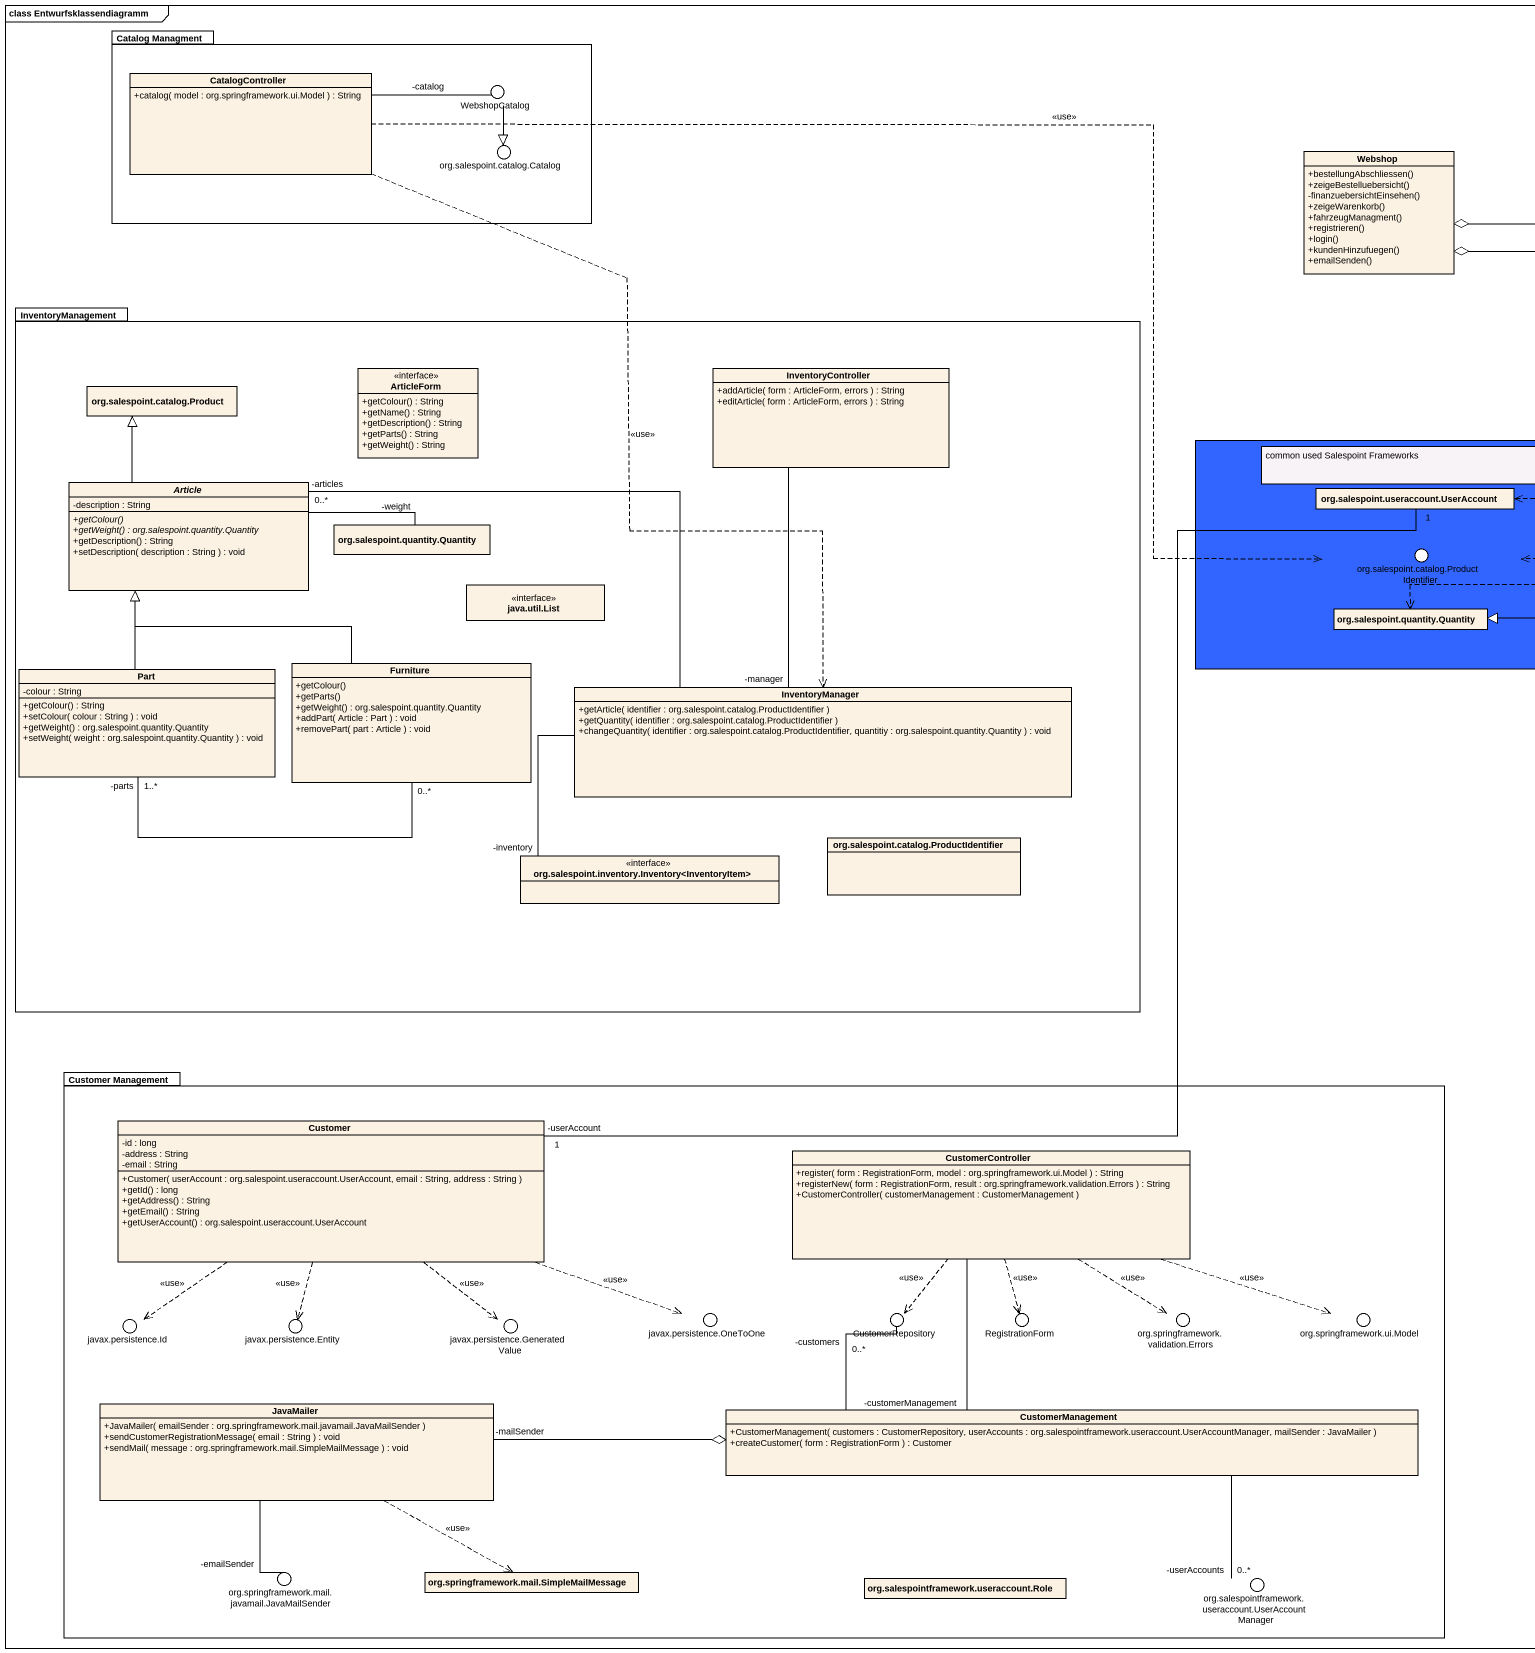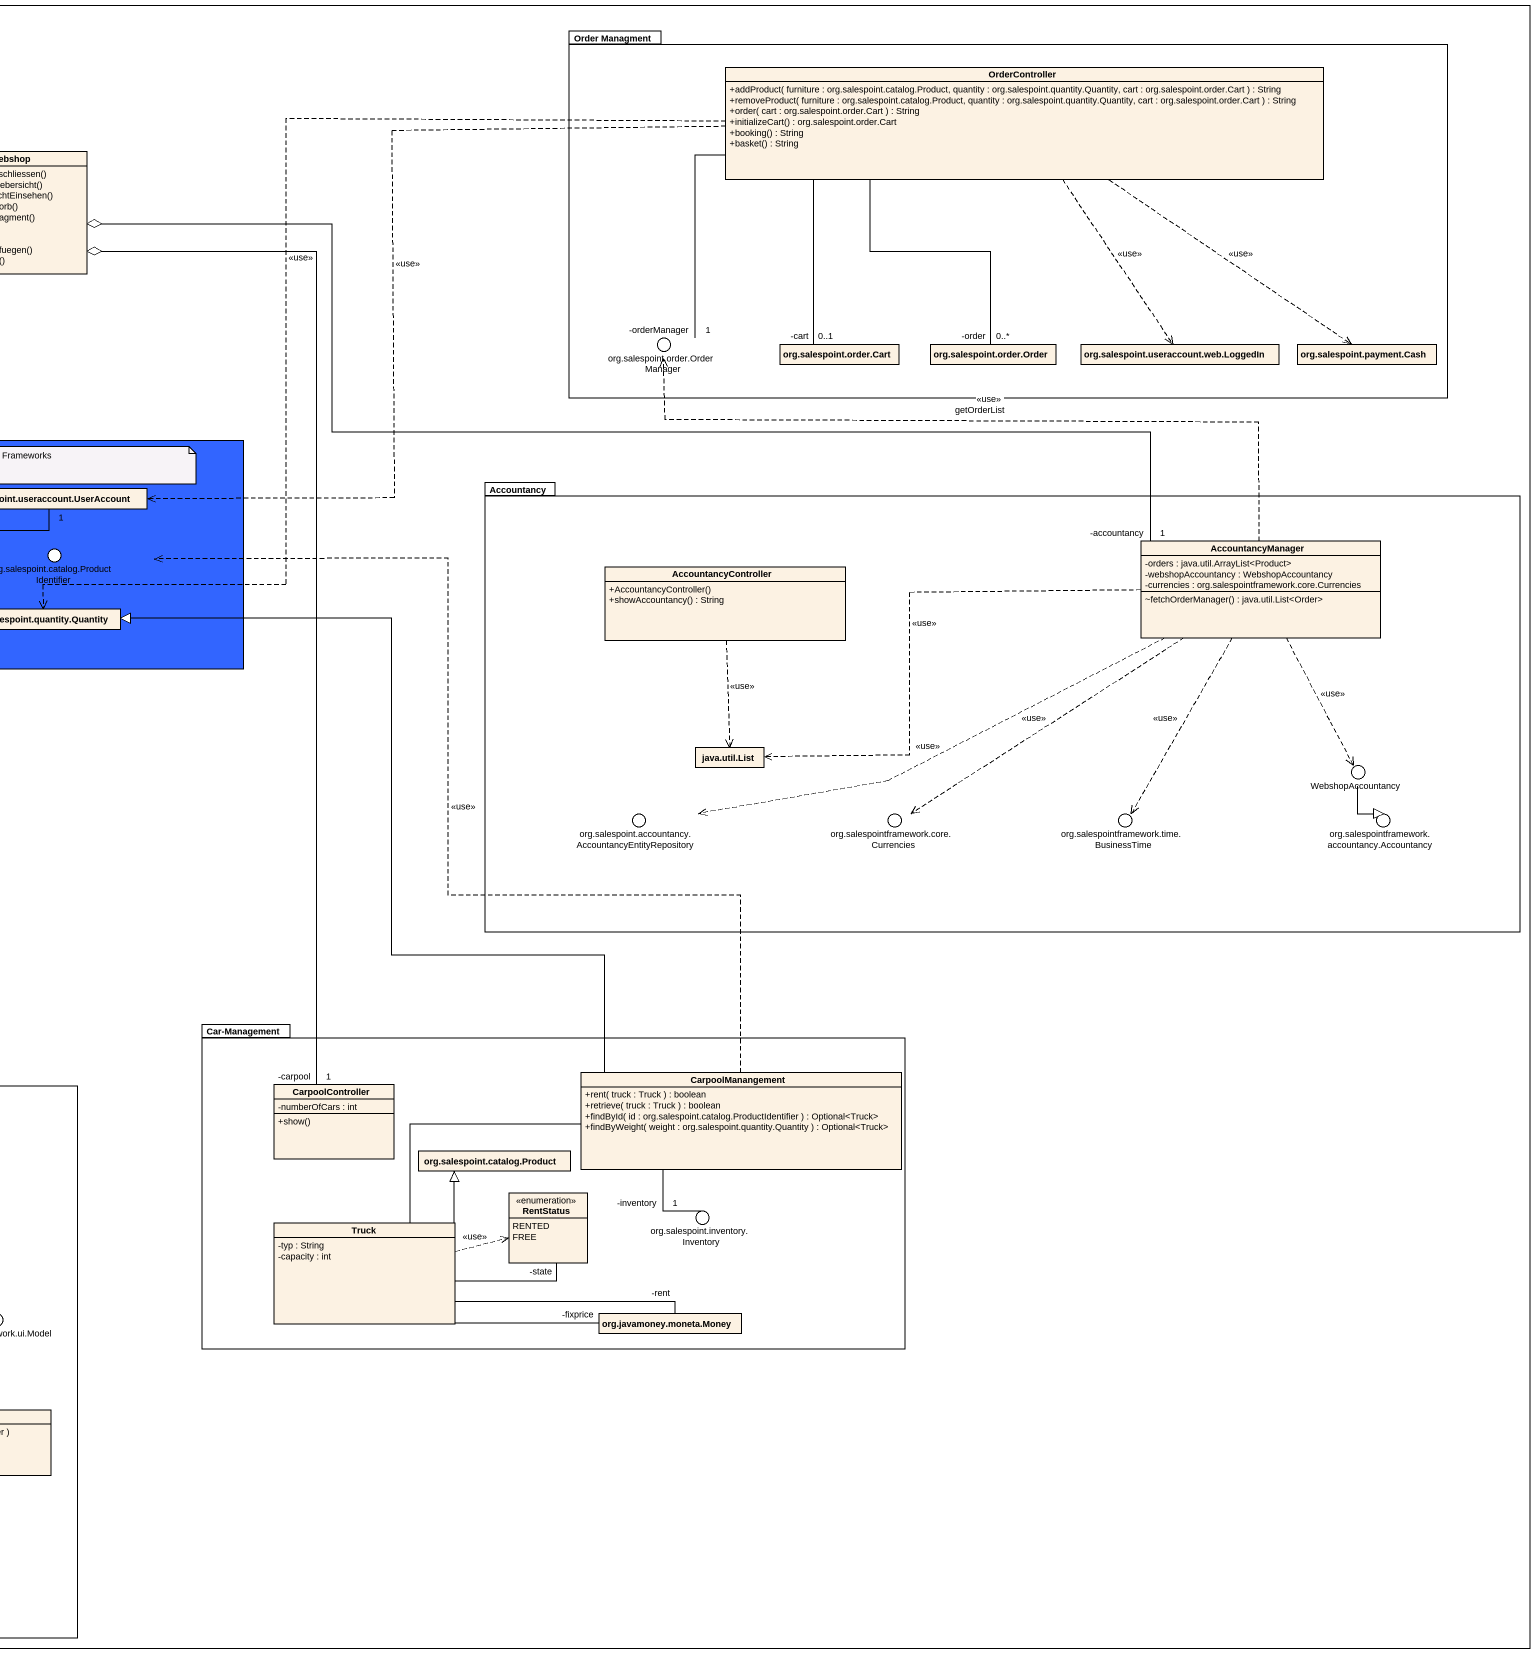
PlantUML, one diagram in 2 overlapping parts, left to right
@startuml
mainframe class Entwurfsklassendiagramm
allowmixing
hide circle
hide empty members
skinparam classAttributeIconSize 0
package "Catalog Managment" as Catalog_Managment {
  class CatalogController {
    +catalog( model : org.springframework.ui.Model ) : String
  }
}
package "Order Managment" as Order_Managment {
  class OrderController {
    +addProduct( furniture : org.salespoint.catalog.Product, quantity : org.salespoint.quantity.Quantity, cart : org.salespoint.order.Cart ) : String
    +removeProduct( furniture : org.salespoint.catalog.Product, quantity : org.salespoint.quantity.Quantity, cart : org.salespoint.order.Cart ) : String
    +order( cart : org.salespoint.order.Cart ) : String
    +initializeCart() : org.salespoint.order.Cart
    +booking() : String
    +basket() : String
  }
  class "org.salespoint.order.Cart" as org_salespoint_order_Cart
  class "org.salespoint.order.Order" as org_salespoint_order_Order
  class "org.salespoint.useraccount.web.LoggedIn" as org_salespoint_useraccount
  class "org.salespoint.payment.Cash" as org_salespoint_payment_Cash
}
() WebshopCatalog
() "org.salespoint.catalog.Catalog" as org_salespoint_catalog
class Webshop {
  +bestellungAbschliessen()
  +zeigeBestelluebersicht()
  -finanzuebersichtEinsehen()
  +zeigeWarenkorb()
  +fahrzeugManagment()
  +registrieren()
  +login()
  +kundenHinzufuegen()
  +emailSenden()
}
package InventoryManagement {
  class "org.salespoint.catalog.Product" as org_salespoint_catalog_2
  interface ArticleForm {
    +getColour() : String
    +getName() : String
    +getDescription() : String
    +getParts() : String
    +getWeight() : String
  }
  class InventoryController {
    +addArticle( form : ArticleForm, errors ) : String
    +editArticle( form : ArticleForm, errors ) : String
  }
  abstract class Article {
    -description : String
    {abstract} +getColour()
    {abstract} +getWeight() : org.salespoint.quantity.Quantity
    +getDescription() : String
    +setDescription( description : String ) : void
  }
  class "org.salespoint.quantity.Quantity" as org_salespoint_quantity
  interface "java.util.List" as java_util_List
  class Furniture {
    +getColour()
    +getParts()
    +getWeight() : org.salespoint.quantity.Quantity
    +addPart( Article : Part ) : void
    +removePart( part : Article ) : void
  }
  class Part {
    -colour : String
    +getColour() : String
    +setColour( colour : String ) : void
    +getWeight() : org.salespoint.quantity.Quantity
    +setWeight( weight : org.salespoint.quantity.Quantity ) : void
  }
  class InventoryManager {
    +getArticle( identifier : org.salespoint.catalog.ProductIdentifier )
    +getQuantity( identifier : org.salespoint.catalog.ProductIdentifier )
    +changeQuantity( identifier : org.salespoint.catalog.ProductIdentifier, quantitiy : org.salespoint.quantity.Quantity ) : void
  }
  interface "org.salespoint.inventory.Inventory<InventoryItem>" as org_salespoint_inventory
  class "org.salespoint.catalog.ProductIdentifier" as org_salespoint_catalog_4
}
() "org.salespoint.order.OrderManager" as org_salespoint_order
rectangle " " as rectangle1 #3265FF {
  class "org.salespoint.useraccount.UserAccount" as org_salespoint_useraccount_2
  class "org.salespoint.quantity.Quantity" as org_salespoint_quantity_2
}
package Accountancy {
  class AccountancyManager {
    -orders : java.util.ArrayList<Product>
    -webshopAccountancy : WebshopAccountancy
    -currencies : org.salespointframework.core.Currencies
    ~fetchOrderManager() : java.util.List<Order>
  }
  class AccountancyController {
    +AccountancyController()
    +showAccountancy() : String
  }
  class "java.util.List" as java_util_List_2
}
() "org.salespoint.catalog.ProductIdentifier" as org_salespoint_catalog_3
() WebshopAccountancy
() "org.salespoint.accountancy.AccountancyEntityRepository" as org_salespoint_accountancy
() "org.salespointframework.core.Currencies" as org_salespointframework
() "org.salespointframework.time.BusinessTime" as org_salespointframework_2
() "org.salespointframework.accountancy.Accountancy" as org_salespointframework_3
package "Car-Management" as Car_Management {
  class CarpoolController {
    -numberOfCars : int
    +show()
  }
  class CarpoolManangement {
    +rent( truck : Truck ) : boolean
    +retrieve( truck : Truck ) : boolean
    +findById( id : org.salespoint.catalog.ProductIdentifier ) : Optional<Truck>
    +findByWeight( weight : org.salespoint.quantity.Quantity ) : Optional<Truck>
  }
  class "org.salespoint.catalog.Product" as org_salespoint_catalog_5
  enum RentStatus {
    RENTED
    FREE
  }
  class Truck {
    -typ : String
    -capacity : int
  }
  class "org.javamoney.moneta.Money" as org_javamoney_moneta_Money
}
package "Customer Management" as Customer_Management {
  class Customer {
    -id : long
    -address : String
    -email : String
    +Customer( userAccount : org.salespoint.useraccount.UserAccount, email : String, address : String )
    +getId() : long
    +getAddress() : String
    +getEmail() : String
    +getUserAccount() : org.salespoint.useraccount.UserAccount
  }
  class CustomerController {
    +register( form : RegistrationForm, model : org.springframework.ui.Model ) : String
    +registerNew( form : RegistrationForm, result : org.springframework.validation.Errors ) : String
    +CustomerController( customerManagement : CustomerManagement )
  }
  class JavaMailer {
    +JavaMailer( emailSender : org.springframework.mail.javamail.JavaMailSender )
    +sendCustomerRegistrationMessage( email : String ) : void
    +sendMail( message : org.springframework.mail.SimpleMailMessage ) : void
  }
  class CustomerManagement {
    +CustomerManagement( customers : CustomerRepository, userAccounts : org.salespointframework.useraccount.UserAccountManager, mailSender : JavaMailer )
    +createCustomer( form : RegistrationForm ) : Customer
  }
  class "org.springframework.mail.SimpleMailMessage" as org_springframework_mail_2
  class "org.salespointframework.useraccount.Role" as org_salespointframework_4
}
() "org.salespoint.inventory.Inventory" as org_salespoint_inventory_2
() "javax.persistence.Id" as javax_persistence_Id
() "javax.persistence.Entity" as javax_persistence_Entity
() "javax.persistence.GeneratedValue" as javax_persistence
() "javax.persistence.OneToOne" as javax_persistence_OneToOne
() CustomerRepository
() RegistrationForm
() "org.springframework.validation.Errors" as org_springframework
() "org.springframework.ui.Model" as org_springframework_ui_Model
() "org.springframework.mail.javamail.JavaMailSender" as org_springframework_mail
() "org.salespointframework.useraccount.UserAccountManager" as org_salespointframework_5
Catalog_Managment -right- WebshopCatalog
Catalog_Managment -right- org_salespoint_catalog
Order_Managment -left- org_salespoint_order
rectangle1 -right- org_salespoint_catalog_3
Accountancy -right- WebshopAccountancy
Accountancy -left- org_salespoint_accountancy
Accountancy -- org_salespointframework
Accountancy -- org_salespointframework_2
Accountancy -right- org_salespointframework_3
Car_Management -right- org_salespoint_inventory_2
Customer_Management -left- javax_persistence_Id
Customer_Management -left- javax_persistence_Entity
Customer_Management -left- javax_persistence
Customer_Management -up- javax_persistence_OneToOne
Customer_Management -right- CustomerRepository
Customer_Management -right- RegistrationForm
Customer_Management -right- org_springframework
Customer_Management -right- org_springframework_ui_Model
Customer_Management -left- org_springframework_mail
Customer_Management -right- org_salespointframework_5
CatalogController -right- "-catalog" WebshopCatalog
CatalogController .right.> org_salespoint_catalog_3 : <<use>>
CatalogController ..> InventoryManager : <<use>>
WebshopCatalog --|> org_salespoint_catalog
OrderController -- "-cart\n0..1" org_salespoint_order_Cart
OrderController -- "-order\n0..*" org_salespoint_order_Order
OrderController ..> org_salespoint_useraccount : <<use>>
OrderController ..> org_salespoint_payment_Cash : <<use>>
OrderController .left.> org_salespoint_useraccount_2 : <<use>>
OrderController .left.> org_salespoint_quantity_2 : <<use>>
Webshop o-right- "1\n-accountancy" AccountancyManager
Webshop o-- "1\n-carpool" CarpoolController
org_salespoint_order "-orderManager\n1" -up- OrderController
Article -up-|> org_salespoint_catalog_2
org_salespoint_useraccount_2 "1" -- "-userAccount\n1" Customer
org_salespoint_quantity "-weight" -left- Article
AccountancyManager .left.> org_salespoint_order : <<use>>\ngetOrderList
AccountancyManager .left.> java_util_List_2 : <<use>>
AccountancyManager ..> WebshopAccountancy : <<use>>
AccountancyManager .left.> org_salespoint_accountancy : <<use>>
AccountancyManager ..> org_salespointframework : <<use>>
AccountancyManager ..> org_salespointframework_2 : <<use>>
AccountancyController ..> java_util_List_2 : <<use>>
Furniture -up-|> Article
Furniture "0..*" -left- "1..*\n-parts" Part
Part -up-|> Article
InventoryManager "-manager" -up- InventoryController
InventoryManager -left- "-articles\n0..*" Article
WebshopAccountancy --|> org_salespointframework_3
org_salespoint_inventory "-inventory" -up- InventoryManager
CarpoolManangement .up.> org_salespoint_catalog_3 : <<use>>
CarpoolManangement -up-|> org_salespoint_quantity_2
CarpoolManangement -left- Truck
CarpoolManangement -- "-inventory\n1" org_salespoint_inventory_2
Customer ..> javax_persistence_Id : <<use>>
Customer ..> javax_persistence_Entity : <<use>>
Customer ..> javax_persistence : <<use>>
Customer .right.> javax_persistence_OneToOne : <<use>>
CustomerController ..> CustomerRepository : <<use>>
CustomerController ..> RegistrationForm : <<use>>
CustomerController ..> org_springframework : <<use>>
CustomerController .right.> org_springframework_ui_Model : <<use>>
CustomerController -- "-customerManagement" CustomerManagement
Truck -up-|> org_salespoint_catalog_5
Truck .right.> RentStatus : <<use>>
Truck -right- "-state" RentStatus
Truck -right- "-fixprice" org_javamoney_moneta_Money
Truck -right- "-rent" org_javamoney_moneta_Money
JavaMailer -- "-emailSender" org_springframework_mail
JavaMailer .right.> org_springframework_mail_2 : <<use>>
CustomerManagement -up- "-customers\n0..*" CustomerRepository
CustomerManagement o-left- "-mailSender" JavaMailer
org_salespointframework_5 "-userAccounts\n0..*" -up- CustomerManagement
note as N1
  common used Salespoint Frameworks
end note
@enduml
